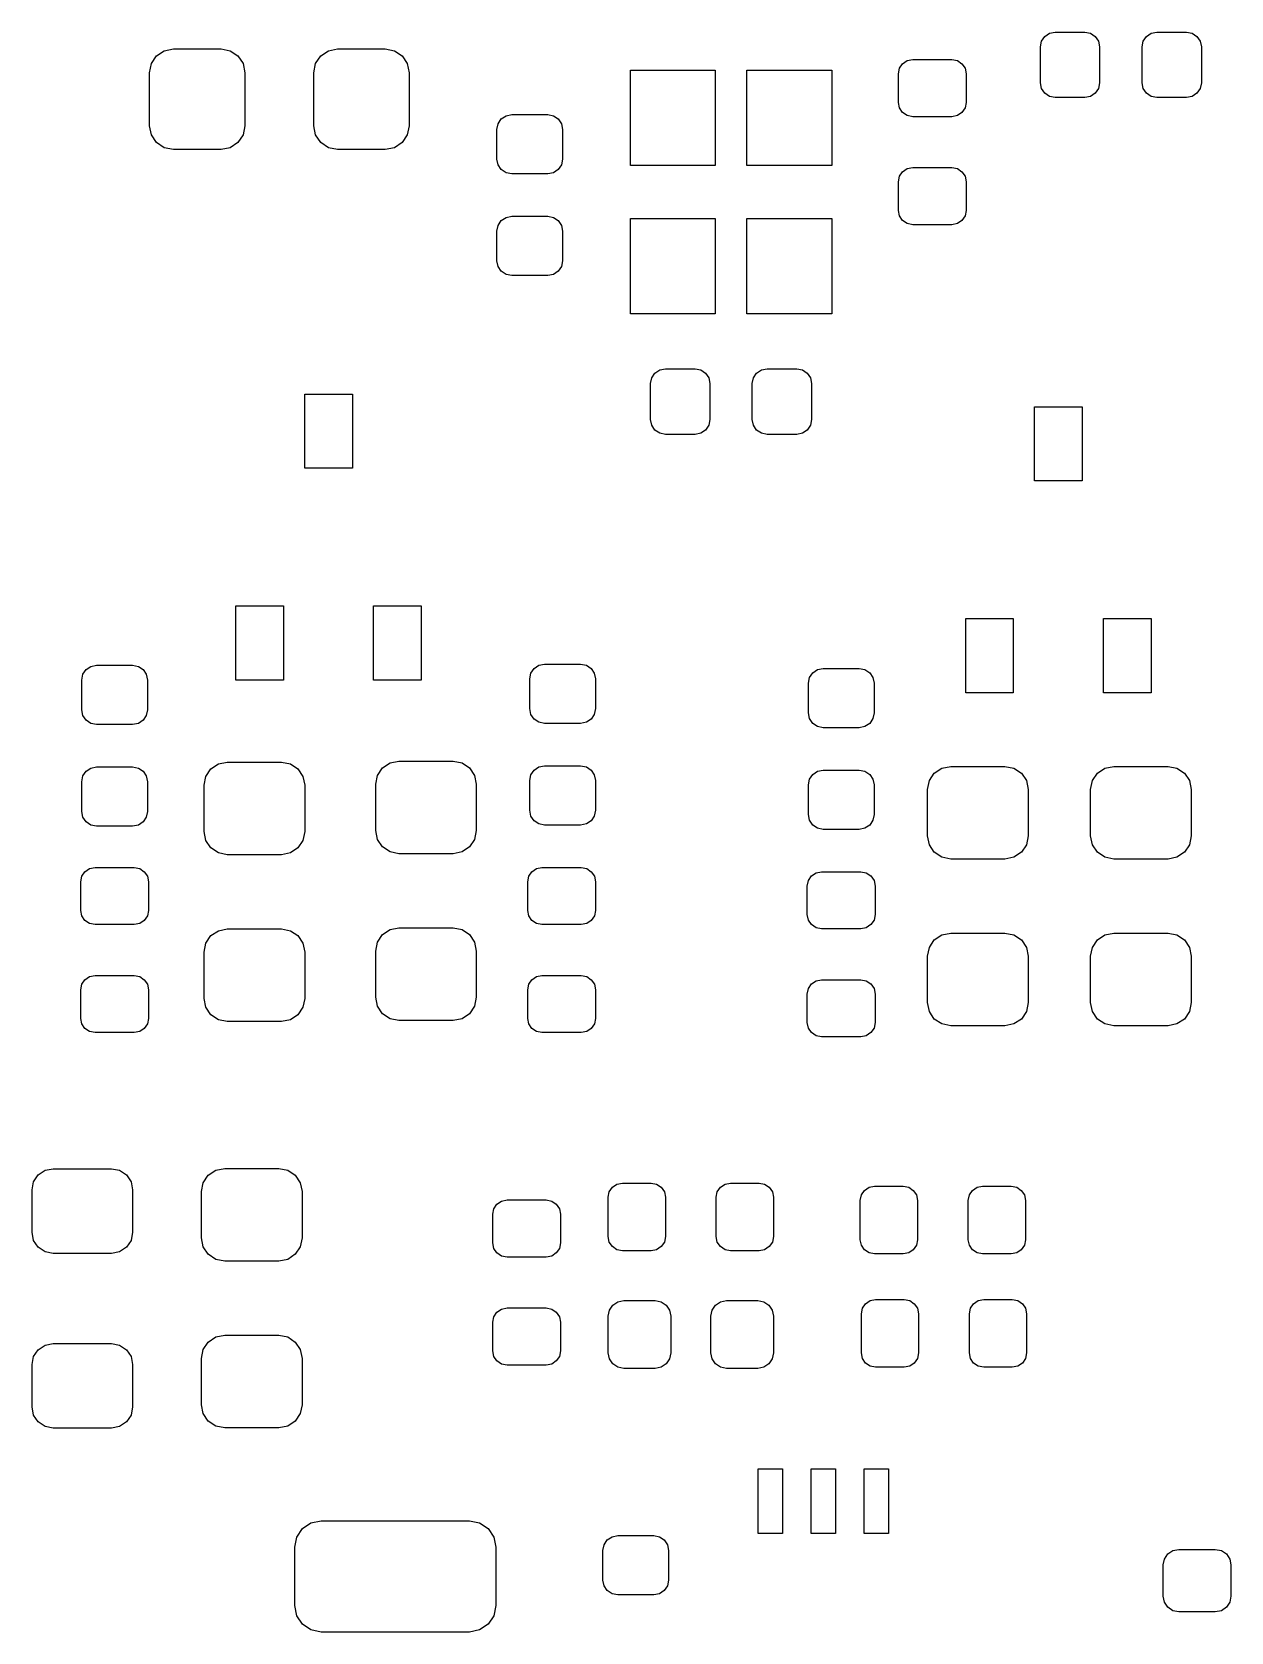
# Model space of a CAD drawing. Extents: x 107.2 to 183.3, y -143.6 to -86.3.
# Drawn here: x 123.65 to 134.97, y -115.65 to -100.54 of the extents above; entities that cross this region are included whole.
import ezdxf

# ---------------------------------------------------------------- set-up
doc = ezdxf.new("R2010")
doc.units = 0
doc.layers.add('BLACK', color=7, linetype='CONTINUOUS')

msp = doc.modelspace()

# ---------------------------------------------------------------- linework, layer by layer
at = {"layer": 'BLACK', "linetype": 'CONTINUOUS'}
for p, q in [((133.17, -100.68), (133.181, -100.626)), ((133.181, -100.626), (133.211, -100.581)), ((133.211, -100.581), (133.256, -100.551)), ((133.256, -100.551), (133.31, -100.54)), ((133.31, -100.54), (133.59, -100.54)), ((133.59, -100.54), (133.644, -100.551)), ((133.644, -100.551), (133.689, -100.581)), ((133.689, -100.581), (133.719, -100.626)), ((133.719, -100.626), (133.73, -100.68)), ((134.13, -100.68), (134.141, -100.626)), ((134.141, -100.626), (134.171, -100.581)), ((134.171, -100.581), (134.216, -100.551)), ((134.216, -100.551), (134.27, -100.54)), ((134.27, -100.54), (134.55, -100.54)), ((134.55, -100.54), (134.604, -100.551)), ((134.604, -100.551), (134.649, -100.581)), ((134.649, -100.581), (134.679, -100.626)), ((134.679, -100.626), (134.69, -100.68)), ((124.777, -100.839), (124.826, -100.766)), ((124.826, -100.766), (124.899, -100.717)), ((124.899, -100.717), (124.985, -100.7)), ((124.985, -100.7), (125.435, -100.7)), ((125.435, -100.7), (125.521, -100.717)), ((125.521, -100.717), (125.594, -100.766)), ((125.594, -100.766), (125.643, -100.839)), ((126.327, -100.839), (126.376, -100.766)), ((126.376, -100.766), (126.449, -100.717)), ((126.449, -100.717), (126.535, -100.7)), ((126.535, -100.7), (126.985, -100.7)), ((126.985, -100.7), (127.071, -100.717)), ((127.071, -100.717), (127.144, -100.766)), ((127.144, -100.766), (127.193, -100.839)), ((133.17, -101.02), (133.17, -100.68)), ((133.73, -100.68), (133.73, -101.02)), ((134.13, -101.02), (134.13, -100.68)), ((134.69, -100.68), (134.69, -101.02)), ((124.76, -100.925), (124.777, -100.839)), ((124.76, -101.425), (124.76, -100.925)), ((125.643, -100.839), (125.66, -100.925)), ((125.66, -100.925), (125.66, -101.425)), ((126.31, -100.925), (126.327, -100.839)), ((126.31, -101.425), (126.31, -100.925)), ((127.193, -100.839), (127.21, -100.925)), ((127.21, -100.925), (127.21, -101.425)), ((129.3, -101.8), (129.3, -100.9)), ((129.3, -100.9), (130.1, -100.9)), ((130.1, -100.9), (130.1, -101.8)), ((130.4, -101.8), (130.4, -100.9)), ((130.4, -100.9), (131.2, -100.9)), ((131.2, -100.9), (131.2, -101.8)), ((131.83, -100.935), (131.84, -100.883)), ((131.84, -100.883), (131.87, -100.84)), ((131.87, -100.84), (131.913, -100.81)), ((131.913, -100.81), (131.965, -100.8)), ((131.965, -100.8), (132.335, -100.8)), ((132.335, -100.8), (132.387, -100.81)), ((132.387, -100.81), (132.43, -100.84)), ((132.43, -100.84), (132.46, -100.883)), ((132.46, -100.883), (132.47, -100.935)), ((131.83, -101.205), (131.83, -100.935)), ((132.47, -100.935), (132.47, -101.205)), ((133.181, -101.074), (133.17, -101.02)), ((133.211, -101.119), (133.181, -101.074)), ((133.719, -101.074), (133.689, -101.119)), ((133.73, -101.02), (133.719, -101.074)), ((134.141, -101.074), (134.13, -101.02)), ((134.171, -101.119), (134.141, -101.074)), ((134.679, -101.074), (134.649, -101.119)), ((134.69, -101.02), (134.679, -101.074)), ((131.84, -101.257), (131.83, -101.205)), ((132.47, -101.205), (132.46, -101.257)), ((133.256, -101.149), (133.211, -101.119)), ((133.31, -101.16), (133.256, -101.149)), ((133.59, -101.16), (133.31, -101.16)), ((133.644, -101.149), (133.59, -101.16)), ((133.689, -101.119), (133.644, -101.149)), ((134.216, -101.149), (134.171, -101.119)), ((134.27, -101.16), (134.216, -101.149)), ((134.55, -101.16), (134.27, -101.16)), ((134.604, -101.149), (134.55, -101.16)), ((134.649, -101.119), (134.604, -101.149)), ((128.051, -101.406), (128.081, -101.361)), ((128.081, -101.361), (128.126, -101.331)), ((128.126, -101.331), (128.18, -101.32)), ((128.18, -101.32), (128.52, -101.32)), ((128.52, -101.32), (128.574, -101.331)), ((128.574, -101.331), (128.619, -101.361)), ((128.619, -101.361), (128.649, -101.406)), ((131.87, -101.3), (131.84, -101.257)), ((131.913, -101.33), (131.87, -101.3)), ((131.965, -101.34), (131.913, -101.33)), ((132.335, -101.34), (131.965, -101.34)), ((132.387, -101.33), (132.335, -101.34)), ((132.43, -101.3), (132.387, -101.33)), ((132.46, -101.257), (132.43, -101.3)), ((124.777, -101.511), (124.76, -101.425)), ((124.826, -101.584), (124.777, -101.511)), ((125.643, -101.511), (125.594, -101.584)), ((125.66, -101.425), (125.643, -101.511)), ((126.327, -101.511), (126.31, -101.425)), ((126.376, -101.584), (126.327, -101.511)), ((127.193, -101.511), (127.144, -101.584)), ((127.21, -101.425), (127.193, -101.511)), ((128.04, -101.46), (128.051, -101.406)), ((128.04, -101.74), (128.04, -101.46)), ((128.649, -101.406), (128.66, -101.46)), ((128.66, -101.46), (128.66, -101.74)), ((124.899, -101.633), (124.826, -101.584)), ((124.985, -101.65), (124.899, -101.633)), ((125.435, -101.65), (124.985, -101.65)), ((125.521, -101.633), (125.435, -101.65)), ((125.594, -101.584), (125.521, -101.633)), ((126.449, -101.633), (126.376, -101.584)), ((126.535, -101.65), (126.449, -101.633)), ((126.985, -101.65), (126.535, -101.65)), ((127.071, -101.633), (126.985, -101.65)), ((127.144, -101.584), (127.071, -101.633)), ((128.051, -101.794), (128.04, -101.74)), ((128.081, -101.839), (128.051, -101.794)), ((128.126, -101.869), (128.081, -101.839)), ((128.619, -101.839), (128.574, -101.869)), ((128.649, -101.794), (128.619, -101.839)), ((128.66, -101.74), (128.649, -101.794)), ((130.1, -101.8), (129.3, -101.8)), ((131.2, -101.8), (130.4, -101.8)), ((131.87, -101.86), (131.913, -101.83)), ((131.913, -101.83), (131.965, -101.82)), ((131.965, -101.82), (132.335, -101.82)), ((132.335, -101.82), (132.387, -101.83)), ((132.387, -101.83), (132.43, -101.86)), ((128.18, -101.88), (128.126, -101.869)), ((128.52, -101.88), (128.18, -101.88)), ((128.574, -101.869), (128.52, -101.88)), ((131.83, -101.955), (131.84, -101.903)), ((131.83, -102.225), (131.83, -101.955)), ((131.84, -101.903), (131.87, -101.86)), ((132.43, -101.86), (132.46, -101.903)), ((132.46, -101.903), (132.47, -101.955)), ((132.47, -101.955), (132.47, -102.225)), ((128.081, -102.321), (128.126, -102.291)), ((128.126, -102.291), (128.18, -102.28)), ((128.18, -102.28), (128.52, -102.28)), ((128.52, -102.28), (128.574, -102.291)), ((128.574, -102.291), (128.619, -102.321)), ((131.84, -102.277), (131.83, -102.225)), ((131.87, -102.32), (131.84, -102.277)), ((132.46, -102.277), (132.43, -102.32)), ((132.47, -102.225), (132.46, -102.277)), ((128.04, -102.42), (128.051, -102.366)), ((128.04, -102.7), (128.04, -102.42)), ((128.051, -102.366), (128.081, -102.321)), ((128.619, -102.321), (128.649, -102.366)), ((128.649, -102.366), (128.66, -102.42)), ((128.66, -102.42), (128.66, -102.7)), ((129.3, -103.2), (129.3, -102.3)), ((129.3, -102.3), (130.1, -102.3)), ((130.1, -102.3), (130.1, -103.2)), ((130.4, -103.2), (130.4, -102.3)), ((130.4, -102.3), (131.2, -102.3)), ((131.2, -102.3), (131.2, -103.2)), ((131.913, -102.35), (131.87, -102.32)), ((131.965, -102.36), (131.913, -102.35)), ((132.335, -102.36), (131.965, -102.36)), ((132.387, -102.35), (132.335, -102.36)), ((132.43, -102.32), (132.387, -102.35)), ((128.051, -102.754), (128.04, -102.7)), ((128.66, -102.7), (128.649, -102.754)), ((128.081, -102.799), (128.051, -102.754)), ((128.126, -102.829), (128.081, -102.799)), ((128.18, -102.84), (128.126, -102.829)), ((128.52, -102.84), (128.18, -102.84)), ((128.574, -102.829), (128.52, -102.84)), ((128.619, -102.799), (128.574, -102.829)), ((128.649, -102.754), (128.619, -102.799)), ((130.1, -103.2), (129.3, -103.2)), ((131.2, -103.2), (130.4, -103.2)), ((129.501, -103.806), (129.531, -103.761)), ((129.531, -103.761), (129.576, -103.731)), ((129.576, -103.731), (129.63, -103.72)), ((129.63, -103.72), (129.91, -103.72)), ((129.91, -103.72), (129.964, -103.731)), ((129.964, -103.731), (130.009, -103.761)), ((130.009, -103.761), (130.039, -103.806)), ((130.461, -103.806), (130.491, -103.761)), ((130.491, -103.761), (130.536, -103.731)), ((130.536, -103.731), (130.59, -103.72)), ((130.59, -103.72), (130.87, -103.72)), ((130.87, -103.72), (130.924, -103.731)), ((130.924, -103.731), (130.969, -103.761)), ((130.969, -103.761), (130.999, -103.806)), ((129.49, -103.86), (129.501, -103.806)), ((129.49, -104.2), (129.49, -103.86)), ((130.039, -103.806), (130.05, -103.86)), ((130.05, -103.86), (130.05, -104.2)), ((130.45, -103.86), (130.461, -103.806)), ((130.45, -104.2), (130.45, -103.86)), ((130.999, -103.806), (131.01, -103.86)), ((131.01, -103.86), (131.01, -104.2)), ((126.225, -104.66), (126.225, -103.96)), ((126.225, -103.96), (126.675, -103.96)), ((126.675, -103.96), (126.675, -104.66)), ((133.115, -104.78), (133.115, -104.08)), ((133.115, -104.08), (133.565, -104.08)), ((133.565, -104.08), (133.565, -104.78)), ((129.501, -104.254), (129.49, -104.2)), ((129.531, -104.299), (129.501, -104.254)), ((130.039, -104.254), (130.009, -104.299)), ((130.05, -104.2), (130.039, -104.254)), ((130.461, -104.254), (130.45, -104.2)), ((130.491, -104.299), (130.461, -104.254)), ((130.999, -104.254), (130.969, -104.299)), ((131.01, -104.2), (130.999, -104.254)), ((129.576, -104.329), (129.531, -104.299)), ((129.63, -104.34), (129.576, -104.329)), ((129.91, -104.34), (129.63, -104.34)), ((129.964, -104.329), (129.91, -104.34)), ((130.009, -104.299), (129.964, -104.329)), ((130.536, -104.329), (130.491, -104.299)), ((130.59, -104.34), (130.536, -104.329)), ((130.87, -104.34), (130.59, -104.34)), ((130.924, -104.329), (130.87, -104.34)), ((130.969, -104.299), (130.924, -104.329)), ((126.675, -104.66), (126.225, -104.66)), ((133.565, -104.78), (133.115, -104.78)), ((125.575, -106.66), (125.575, -105.96)), ((125.575, -105.96), (126.025, -105.96)), ((126.025, -105.96), (126.025, -106.66)), ((126.875, -106.66), (126.875, -105.96)), ((126.875, -105.96), (127.325, -105.96)), ((127.325, -105.96), (127.325, -106.66)), ((132.465, -106.78), (132.465, -106.08)), ((132.465, -106.08), (132.915, -106.08)), ((132.915, -106.08), (132.915, -106.78)), ((133.765, -106.78), (133.765, -106.08)), ((133.765, -106.08), (134.215, -106.08)), ((134.215, -106.08), (134.215, -106.78)), ((124.206, -106.531), (124.26, -106.52)), ((124.26, -106.52), (124.6, -106.52)), ((124.6, -106.52), (124.654, -106.531)), ((128.391, -106.551), (128.436, -106.521)), ((128.436, -106.521), (128.49, -106.51)), ((128.49, -106.51), (128.83, -106.51)), ((128.83, -106.51), (128.884, -106.521)), ((128.884, -106.521), (128.929, -106.551)), ((124.12, -106.66), (124.131, -106.606)), ((124.12, -106.94), (124.12, -106.66)), ((124.131, -106.606), (124.161, -106.561)), ((124.161, -106.561), (124.206, -106.531)), ((124.654, -106.531), (124.699, -106.561)), ((124.699, -106.561), (124.729, -106.606)), ((124.729, -106.606), (124.74, -106.66)), ((124.74, -106.66), (124.74, -106.94)), ((126.025, -106.66), (125.575, -106.66)), ((127.325, -106.66), (126.875, -106.66)), ((128.35, -106.65), (128.361, -106.596)), ((128.35, -106.93), (128.35, -106.65)), ((128.361, -106.596), (128.391, -106.551)), ((128.929, -106.551), (128.959, -106.596)), ((128.959, -106.596), (128.97, -106.65)), ((128.97, -106.65), (128.97, -106.93)), ((130.98, -106.69), (130.991, -106.636)), ((130.991, -106.636), (131.021, -106.591)), ((131.021, -106.591), (131.066, -106.561)), ((131.066, -106.561), (131.12, -106.55)), ((131.12, -106.55), (131.46, -106.55)), ((131.46, -106.55), (131.514, -106.561)), ((131.514, -106.561), (131.559, -106.591)), ((131.559, -106.591), (131.589, -106.636)), ((131.589, -106.636), (131.6, -106.69)), ((130.98, -106.97), (130.98, -106.69)), ((131.6, -106.69), (131.6, -106.97)), ((132.915, -106.78), (132.465, -106.78)), ((134.215, -106.78), (133.765, -106.78)), ((124.131, -106.994), (124.12, -106.94)), ((124.74, -106.94), (124.729, -106.994)), ((128.361, -106.984), (128.35, -106.93)), ((128.97, -106.93), (128.959, -106.984)), ((130.991, -107.024), (130.98, -106.97)), ((131.6, -106.97), (131.589, -107.024)), ((124.161, -107.039), (124.131, -106.994)), ((124.206, -107.069), (124.161, -107.039)), ((124.26, -107.08), (124.206, -107.069)), ((124.6, -107.08), (124.26, -107.08)), ((124.654, -107.069), (124.6, -107.08)), ((124.699, -107.039), (124.654, -107.069)), ((124.729, -106.994), (124.699, -107.039)), ((128.391, -107.029), (128.361, -106.984)), ((128.436, -107.059), (128.391, -107.029)), ((128.49, -107.07), (128.436, -107.059)), ((128.83, -107.07), (128.49, -107.07)), ((128.884, -107.059), (128.83, -107.07)), ((128.929, -107.029), (128.884, -107.059)), ((128.959, -106.984), (128.929, -107.029)), ((131.021, -107.069), (130.991, -107.024)), ((131.066, -107.099), (131.021, -107.069)), ((131.12, -107.11), (131.066, -107.099)), ((131.46, -107.11), (131.12, -107.11)), ((131.514, -107.099), (131.46, -107.11)), ((131.559, -107.069), (131.514, -107.099)), ((131.589, -107.024), (131.559, -107.069)), ((127.03, -107.442), (127.114, -107.425)), ((127.114, -107.425), (127.626, -107.425)), ((127.626, -107.425), (127.71, -107.442)), ((124.12, -107.62), (124.131, -107.566)), ((124.131, -107.566), (124.161, -107.521)), ((124.161, -107.521), (124.206, -107.491)), ((124.206, -107.491), (124.26, -107.48)), ((124.26, -107.48), (124.6, -107.48)), ((124.6, -107.48), (124.654, -107.491)), ((124.654, -107.491), (124.699, -107.521)), ((124.699, -107.521), (124.729, -107.566)), ((124.729, -107.566), (124.74, -107.62)), ((125.275, -107.654), (125.292, -107.57)), ((125.292, -107.57), (125.339, -107.499)), ((125.339, -107.499), (125.41, -107.452)), ((125.41, -107.452), (125.494, -107.435)), ((125.494, -107.435), (126.006, -107.435)), ((126.006, -107.435), (126.09, -107.452)), ((126.09, -107.452), (126.161, -107.499)), ((126.161, -107.499), (126.208, -107.57)), ((126.208, -107.57), (126.225, -107.654)), ((126.895, -107.644), (126.912, -107.56)), ((126.912, -107.56), (126.959, -107.489)), ((126.959, -107.489), (127.03, -107.442)), ((127.71, -107.442), (127.781, -107.489)), ((127.781, -107.489), (127.828, -107.56)), ((127.828, -107.56), (127.845, -107.644)), ((128.35, -107.61), (128.361, -107.556)), ((128.361, -107.556), (128.391, -107.511)), ((128.391, -107.511), (128.436, -107.481)), ((128.436, -107.481), (128.49, -107.47)), ((128.49, -107.47), (128.83, -107.47)), ((128.83, -107.47), (128.884, -107.481)), ((128.884, -107.481), (128.929, -107.511)), ((128.929, -107.511), (128.959, -107.556)), ((128.959, -107.556), (128.97, -107.61)), ((130.991, -107.596), (131.021, -107.551)), ((131.021, -107.551), (131.066, -107.521)), ((131.066, -107.521), (131.12, -107.51)), ((131.12, -107.51), (131.46, -107.51)), ((131.46, -107.51), (131.514, -107.521)), ((131.514, -107.521), (131.559, -107.551)), ((131.559, -107.551), (131.589, -107.596)), ((132.122, -107.61), (132.169, -107.539)), ((132.169, -107.539), (132.24, -107.492)), ((132.24, -107.492), (132.324, -107.475)), ((132.324, -107.475), (132.836, -107.475)), ((132.836, -107.475), (132.92, -107.492)), ((132.92, -107.492), (132.991, -107.539)), ((132.991, -107.539), (133.038, -107.61)), ((133.662, -107.61), (133.709, -107.539)), ((133.709, -107.539), (133.78, -107.492)), ((133.78, -107.492), (133.864, -107.475)), ((133.864, -107.475), (134.376, -107.475)), ((134.376, -107.475), (134.46, -107.492)), ((134.46, -107.492), (134.531, -107.539)), ((134.531, -107.539), (134.578, -107.61)), ((124.12, -107.9), (124.12, -107.62)), ((124.74, -107.62), (124.74, -107.9)), ((125.275, -108.091), (125.275, -107.654)), ((126.225, -107.654), (126.225, -108.091)), ((126.895, -108.081), (126.895, -107.644)), ((127.845, -107.644), (127.845, -108.081)), ((128.35, -107.89), (128.35, -107.61)), ((128.97, -107.61), (128.97, -107.89)), ((130.98, -107.65), (130.991, -107.596)), ((130.98, -107.93), (130.98, -107.65)), ((131.589, -107.596), (131.6, -107.65)), ((131.6, -107.65), (131.6, -107.93)), ((132.105, -107.694), (132.122, -107.61)), ((132.105, -108.131), (132.105, -107.694)), ((133.038, -107.61), (133.055, -107.694)), ((133.055, -107.694), (133.055, -108.131)), ((133.645, -107.694), (133.662, -107.61)), ((133.645, -108.131), (133.645, -107.694)), ((134.578, -107.61), (134.595, -107.694)), ((134.595, -107.694), (134.595, -108.131)), ((124.131, -107.954), (124.12, -107.9)), ((124.161, -107.999), (124.131, -107.954)), ((124.206, -108.029), (124.161, -107.999)), ((124.26, -108.04), (124.206, -108.029)), ((124.654, -108.029), (124.6, -108.04)), ((124.699, -107.999), (124.654, -108.029)), ((124.729, -107.954), (124.699, -107.999)), ((124.74, -107.9), (124.729, -107.954)), ((128.361, -107.944), (128.35, -107.89)), ((128.391, -107.989), (128.361, -107.944)), ((128.436, -108.019), (128.391, -107.989)), ((128.49, -108.03), (128.436, -108.019)), ((128.83, -108.03), (128.49, -108.03)), ((128.884, -108.019), (128.83, -108.03)), ((128.929, -107.989), (128.884, -108.019)), ((128.959, -107.944), (128.929, -107.989)), ((128.97, -107.89), (128.959, -107.944)), ((130.991, -107.984), (130.98, -107.93)), ((131.021, -108.029), (130.991, -107.984)), ((131.066, -108.059), (131.021, -108.029)), ((131.559, -108.029), (131.514, -108.059)), ((131.589, -107.984), (131.559, -108.029)), ((131.6, -107.93), (131.589, -107.984)), ((124.6, -108.04), (124.26, -108.04)), ((125.292, -108.175), (125.275, -108.091)), ((125.339, -108.246), (125.292, -108.175)), ((126.208, -108.175), (126.161, -108.246)), ((126.225, -108.091), (126.208, -108.175)), ((126.912, -108.165), (126.895, -108.081)), ((126.959, -108.236), (126.912, -108.165)), ((127.828, -108.165), (127.781, -108.236)), ((127.845, -108.081), (127.828, -108.165)), ((131.12, -108.07), (131.066, -108.059)), ((131.46, -108.07), (131.12, -108.07)), ((131.514, -108.059), (131.46, -108.07)), ((132.122, -108.215), (132.105, -108.131)), ((133.055, -108.131), (133.038, -108.215)), ((133.662, -108.215), (133.645, -108.131)), ((134.595, -108.131), (134.578, -108.215)), ((125.41, -108.293), (125.339, -108.246)), ((125.494, -108.31), (125.41, -108.293)), ((126.006, -108.31), (125.494, -108.31)), ((126.09, -108.293), (126.006, -108.31)), ((126.161, -108.246), (126.09, -108.293)), ((127.03, -108.283), (126.959, -108.236)), ((127.114, -108.3), (127.03, -108.283)), ((127.626, -108.3), (127.114, -108.3)), ((127.71, -108.283), (127.626, -108.3)), ((127.781, -108.236), (127.71, -108.283)), ((132.169, -108.286), (132.122, -108.215)), ((132.24, -108.333), (132.169, -108.286)), ((132.324, -108.35), (132.24, -108.333)), ((132.92, -108.333), (132.836, -108.35)), ((132.991, -108.286), (132.92, -108.333)), ((133.038, -108.215), (132.991, -108.286)), ((133.709, -108.286), (133.662, -108.215)), ((133.78, -108.333), (133.709, -108.286)), ((133.864, -108.35), (133.78, -108.333)), ((134.46, -108.333), (134.376, -108.35)), ((134.531, -108.286), (134.46, -108.333)), ((134.578, -108.215), (134.531, -108.286)), ((124.12, -108.513), (124.15, -108.47)), ((124.15, -108.47), (124.193, -108.44)), ((124.193, -108.44), (124.245, -108.43)), ((124.245, -108.43), (124.615, -108.43)), ((124.615, -108.43), (124.667, -108.44)), ((124.667, -108.44), (124.71, -108.47)), ((124.71, -108.47), (124.74, -108.513)), ((128.34, -108.513), (128.37, -108.47)), ((128.37, -108.47), (128.413, -108.44)), ((128.413, -108.44), (128.465, -108.43)), ((128.465, -108.43), (128.835, -108.43)), ((128.835, -108.43), (128.887, -108.44)), ((128.887, -108.44), (128.93, -108.47)), ((128.93, -108.47), (128.96, -108.513)), ((131.01, -108.51), (131.053, -108.48)), ((131.053, -108.48), (131.105, -108.47)), ((131.105, -108.47), (131.475, -108.47)), ((131.475, -108.47), (131.527, -108.48)), ((131.527, -108.48), (131.57, -108.51)), ((132.836, -108.35), (132.324, -108.35)), ((134.376, -108.35), (133.864, -108.35)), ((124.11, -108.565), (124.12, -108.513)), ((124.11, -108.835), (124.11, -108.565)), ((124.74, -108.513), (124.75, -108.565)), ((124.75, -108.565), (124.75, -108.835)), ((128.33, -108.565), (128.34, -108.513)), ((128.33, -108.835), (128.33, -108.565)), ((128.96, -108.513), (128.97, -108.565)), ((128.97, -108.565), (128.97, -108.835)), ((130.97, -108.605), (130.98, -108.553)), ((130.97, -108.875), (130.97, -108.605)), ((130.98, -108.553), (131.01, -108.51)), ((131.57, -108.51), (131.6, -108.553)), ((131.6, -108.553), (131.61, -108.605)), ((131.61, -108.605), (131.61, -108.875)), ((124.12, -108.887), (124.11, -108.835)), ((124.15, -108.93), (124.12, -108.887)), ((124.193, -108.96), (124.15, -108.93)), ((124.71, -108.93), (124.667, -108.96)), ((124.74, -108.887), (124.71, -108.93)), ((124.75, -108.835), (124.74, -108.887)), ((128.34, -108.887), (128.33, -108.835)), ((128.37, -108.93), (128.34, -108.887)), ((128.413, -108.96), (128.37, -108.93)), ((128.93, -108.93), (128.887, -108.96)), ((128.96, -108.887), (128.93, -108.93)), ((128.97, -108.835), (128.96, -108.887)), ((130.98, -108.927), (130.97, -108.875)), ((131.01, -108.97), (130.98, -108.927)), ((131.6, -108.927), (131.57, -108.97)), ((131.61, -108.875), (131.6, -108.927)), ((124.245, -108.97), (124.193, -108.96)), ((124.615, -108.97), (124.245, -108.97)), ((124.667, -108.96), (124.615, -108.97)), ((125.292, -109.145), (125.339, -109.074)), ((125.339, -109.074), (125.41, -109.027)), ((125.41, -109.027), (125.494, -109.01)), ((125.494, -109.01), (126.006, -109.01)), ((126.006, -109.01), (126.09, -109.027)), ((126.09, -109.027), (126.161, -109.074)), ((126.161, -109.074), (126.208, -109.145)), ((126.912, -109.135), (126.959, -109.064)), ((126.959, -109.064), (127.03, -109.017)), ((127.03, -109.017), (127.114, -109)), ((127.114, -109), (127.626, -109)), ((127.626, -109), (127.71, -109.017)), ((127.71, -109.017), (127.781, -109.064)), ((127.781, -109.064), (127.828, -109.135)), ((128.465, -108.97), (128.413, -108.96)), ((128.835, -108.97), (128.465, -108.97)), ((128.887, -108.96), (128.835, -108.97)), ((131.053, -109), (131.01, -108.97)), ((131.105, -109.01), (131.053, -109)), ((131.475, -109.01), (131.105, -109.01)), ((131.527, -109), (131.475, -109.01)), ((131.57, -108.97), (131.527, -109)), ((132.169, -109.114), (132.24, -109.067)), ((132.24, -109.067), (132.324, -109.05)), ((132.324, -109.05), (132.836, -109.05)), ((132.836, -109.05), (132.92, -109.067)), ((132.92, -109.067), (132.991, -109.114)), ((133.709, -109.114), (133.78, -109.067)), ((133.78, -109.067), (133.864, -109.05)), ((133.864, -109.05), (134.376, -109.05)), ((134.376, -109.05), (134.46, -109.067)), ((134.46, -109.067), (134.531, -109.114)), ((125.275, -109.229), (125.292, -109.145)), ((125.275, -109.666), (125.275, -109.229)), ((126.208, -109.145), (126.225, -109.229)), ((126.225, -109.229), (126.225, -109.666)), ((126.895, -109.219), (126.912, -109.135)), ((126.895, -109.656), (126.895, -109.219)), ((127.828, -109.135), (127.845, -109.219)), ((127.845, -109.219), (127.845, -109.656)), ((132.105, -109.269), (132.122, -109.185)), ((132.122, -109.185), (132.169, -109.114)), ((132.991, -109.114), (133.038, -109.185)), ((133.038, -109.185), (133.055, -109.269)), ((133.645, -109.269), (133.662, -109.185)), ((133.662, -109.185), (133.709, -109.114)), ((134.531, -109.114), (134.578, -109.185)), ((134.578, -109.185), (134.595, -109.269)), ((132.105, -109.706), (132.105, -109.269)), ((133.055, -109.269), (133.055, -109.706)), ((133.645, -109.706), (133.645, -109.269)), ((134.595, -109.269), (134.595, -109.706)), ((124.11, -109.585), (124.12, -109.533)), ((124.12, -109.533), (124.15, -109.49)), ((124.15, -109.49), (124.193, -109.46)), ((124.193, -109.46), (124.245, -109.45)), ((124.245, -109.45), (124.615, -109.45)), ((124.615, -109.45), (124.667, -109.46)), ((124.667, -109.46), (124.71, -109.49)), ((124.71, -109.49), (124.74, -109.533)), ((124.74, -109.533), (124.75, -109.585)), ((128.33, -109.585), (128.34, -109.533)), ((128.34, -109.533), (128.37, -109.49)), ((128.37, -109.49), (128.413, -109.46)), ((128.413, -109.46), (128.465, -109.45)), ((128.465, -109.45), (128.835, -109.45)), ((128.835, -109.45), (128.887, -109.46)), ((128.887, -109.46), (128.93, -109.49)), ((128.93, -109.49), (128.96, -109.533)), ((128.96, -109.533), (128.97, -109.585)), ((130.98, -109.573), (131.01, -109.53)), ((131.01, -109.53), (131.053, -109.5)), ((131.053, -109.5), (131.105, -109.49)), ((131.105, -109.49), (131.475, -109.49)), ((131.475, -109.49), (131.527, -109.5)), ((131.527, -109.5), (131.57, -109.53)), ((131.57, -109.53), (131.6, -109.573)), ((124.11, -109.855), (124.11, -109.585)), ((124.75, -109.585), (124.75, -109.855)), ((125.292, -109.75), (125.275, -109.666)), ((126.225, -109.666), (126.208, -109.75)), ((126.912, -109.74), (126.895, -109.656)), ((127.845, -109.656), (127.828, -109.74)), ((128.33, -109.855), (128.33, -109.585)), ((128.97, -109.585), (128.97, -109.855)), ((130.97, -109.625), (130.98, -109.573)), ((130.97, -109.895), (130.97, -109.625)), ((131.6, -109.573), (131.61, -109.625)), ((131.61, -109.625), (131.61, -109.895)), ((125.339, -109.821), (125.292, -109.75)), ((125.41, -109.868), (125.339, -109.821)), ((126.161, -109.821), (126.09, -109.868)), ((126.208, -109.75), (126.161, -109.821)), ((126.959, -109.811), (126.912, -109.74)), ((127.03, -109.858), (126.959, -109.811)), ((127.781, -109.811), (127.71, -109.858)), ((127.828, -109.74), (127.781, -109.811)), ((132.122, -109.79), (132.105, -109.706)), ((132.169, -109.861), (132.122, -109.79)), ((133.038, -109.79), (132.991, -109.861)), ((133.055, -109.706), (133.038, -109.79)), ((133.662, -109.79), (133.645, -109.706)), ((133.709, -109.861), (133.662, -109.79)), ((134.578, -109.79), (134.531, -109.861)), ((134.595, -109.706), (134.578, -109.79)), ((124.12, -109.907), (124.11, -109.855)), ((124.15, -109.95), (124.12, -109.907)), ((124.193, -109.98), (124.15, -109.95)), ((124.245, -109.99), (124.193, -109.98)), ((124.615, -109.99), (124.245, -109.99)), ((124.667, -109.98), (124.615, -109.99)), ((124.71, -109.95), (124.667, -109.98)), ((124.74, -109.907), (124.71, -109.95)), ((124.75, -109.855), (124.74, -109.907)), ((125.494, -109.885), (125.41, -109.868)), ((126.006, -109.885), (125.494, -109.885)), ((126.09, -109.868), (126.006, -109.885)), ((127.114, -109.875), (127.03, -109.858)), ((127.626, -109.875), (127.114, -109.875)), ((127.71, -109.858), (127.626, -109.875)), ((128.34, -109.907), (128.33, -109.855)), ((128.37, -109.95), (128.34, -109.907)), ((128.413, -109.98), (128.37, -109.95)), ((128.465, -109.99), (128.413, -109.98)), ((128.835, -109.99), (128.465, -109.99)), ((128.887, -109.98), (128.835, -109.99)), ((128.93, -109.95), (128.887, -109.98)), ((128.96, -109.907), (128.93, -109.95)), ((128.97, -109.855), (128.96, -109.907)), ((130.98, -109.947), (130.97, -109.895)), ((131.01, -109.99), (130.98, -109.947)), ((131.053, -110.02), (131.01, -109.99)), ((131.57, -109.99), (131.527, -110.02)), ((131.6, -109.947), (131.57, -109.99)), ((131.61, -109.895), (131.6, -109.947)), ((132.24, -109.908), (132.169, -109.861)), ((132.324, -109.925), (132.24, -109.908)), ((132.836, -109.925), (132.324, -109.925)), ((132.92, -109.908), (132.836, -109.925)), ((132.991, -109.861), (132.92, -109.908)), ((133.78, -109.908), (133.709, -109.861)), ((133.864, -109.925), (133.78, -109.908)), ((134.376, -109.925), (133.864, -109.925)), ((134.46, -109.908), (134.376, -109.925)), ((134.531, -109.861), (134.46, -109.908)), ((131.105, -110.03), (131.053, -110.02)), ((131.475, -110.03), (131.105, -110.03)), ((131.527, -110.02), (131.475, -110.03)), ((123.665, -111.398), (123.709, -111.334)), ((123.709, -111.334), (123.773, -111.29)), ((123.773, -111.29), (123.85, -111.275)), ((123.85, -111.275), (124.4, -111.275)), ((124.4, -111.275), (124.477, -111.29)), ((124.477, -111.29), (124.541, -111.334)), ((124.541, -111.334), (124.585, -111.398)), ((125.267, -111.408), (125.314, -111.337)), ((125.314, -111.337), (125.385, -111.289)), ((125.385, -111.289), (125.469, -111.272)), ((125.469, -111.272), (125.981, -111.272)), ((125.981, -111.272), (126.065, -111.289)), ((126.065, -111.289), (126.136, -111.337)), ((126.136, -111.337), (126.183, -111.408)), ((123.65, -111.475), (123.665, -111.398)), ((123.65, -111.875), (123.65, -111.475)), ((124.585, -111.398), (124.6, -111.475)), ((124.6, -111.475), (124.6, -111.875)), ((125.25, -111.491), (125.267, -111.408)), ((125.25, -111.929), (125.25, -111.491)), ((126.183, -111.408), (126.2, -111.491)), ((126.2, -111.491), (126.2, -111.929)), ((129.09, -111.545), (129.1, -111.493)), ((129.1, -111.493), (129.13, -111.45)), ((129.13, -111.45), (129.173, -111.42)), ((129.173, -111.42), (129.225, -111.41)), ((129.225, -111.41), (129.495, -111.41)), ((129.495, -111.41), (129.547, -111.42)), ((129.547, -111.42), (129.59, -111.45)), ((129.59, -111.45), (129.62, -111.493)), ((129.62, -111.493), (129.63, -111.545)), ((130.11, -111.545), (130.12, -111.493)), ((130.12, -111.493), (130.15, -111.45)), ((130.15, -111.45), (130.193, -111.42)), ((130.193, -111.42), (130.245, -111.41)), ((130.245, -111.41), (130.515, -111.41)), ((130.515, -111.41), (130.567, -111.42)), ((130.567, -111.42), (130.61, -111.45)), ((130.61, -111.45), (130.64, -111.493)), ((130.64, -111.493), (130.65, -111.545)), ((131.48, -111.523), (131.51, -111.48)), ((131.51, -111.48), (131.553, -111.45)), ((131.553, -111.45), (131.605, -111.44)), ((131.605, -111.44), (131.875, -111.44)), ((131.875, -111.44), (131.927, -111.45)), ((131.927, -111.45), (131.97, -111.48)), ((131.97, -111.48), (132, -111.523)), ((132.5, -111.523), (132.53, -111.48)), ((132.53, -111.48), (132.573, -111.45)), ((132.573, -111.45), (132.625, -111.44)), ((132.625, -111.44), (132.895, -111.44)), ((132.895, -111.44), (132.947, -111.45)), ((132.947, -111.45), (132.99, -111.48)), ((132.99, -111.48), (133.02, -111.523)), ((128, -111.705), (128.01, -111.653)), ((128.01, -111.653), (128.04, -111.61)), ((128.04, -111.61), (128.083, -111.58)), ((128.083, -111.58), (128.135, -111.57)), ((128.135, -111.57), (128.505, -111.57)), ((128.505, -111.57), (128.557, -111.58)), ((128.557, -111.58), (128.6, -111.61)), ((128.6, -111.61), (128.63, -111.653)), ((128.63, -111.653), (128.64, -111.705)), ((129.09, -111.915), (129.09, -111.545)), ((129.63, -111.545), (129.63, -111.915)), ((130.11, -111.915), (130.11, -111.545)), ((130.65, -111.545), (130.65, -111.915)), ((131.47, -111.575), (131.48, -111.523)), ((131.47, -111.945), (131.47, -111.575)), ((132, -111.523), (132.01, -111.575)), ((132.01, -111.575), (132.01, -111.945)), ((132.49, -111.575), (132.5, -111.523)), ((132.49, -111.945), (132.49, -111.575)), ((133.02, -111.523), (133.03, -111.575)), ((133.03, -111.575), (133.03, -111.945)), ((128, -111.975), (128, -111.705)), ((128.64, -111.705), (128.64, -111.975)), ((123.665, -111.952), (123.65, -111.875)), ((123.709, -112.016), (123.665, -111.952)), ((124.585, -111.952), (124.541, -112.016)), ((124.6, -111.875), (124.585, -111.952)), ((125.267, -112.012), (125.25, -111.929)), ((126.2, -111.929), (126.183, -112.012)), ((129.1, -111.967), (129.09, -111.915)), ((129.63, -111.915), (129.62, -111.967)), ((130.12, -111.967), (130.11, -111.915)), ((130.65, -111.915), (130.64, -111.967)), ((131.48, -111.997), (131.47, -111.945)), ((132.01, -111.945), (132, -111.997)), ((132.5, -111.997), (132.49, -111.945)), ((133.03, -111.945), (133.02, -111.997)), ((123.773, -112.06), (123.709, -112.016)), ((123.85, -112.075), (123.773, -112.06)), ((124.4, -112.075), (123.85, -112.075)), ((124.477, -112.06), (124.4, -112.075)), ((124.541, -112.016), (124.477, -112.06)), ((125.314, -112.083), (125.267, -112.012)), ((125.385, -112.131), (125.314, -112.083)), ((126.136, -112.083), (126.065, -112.131)), ((126.183, -112.012), (126.136, -112.083)), ((128.01, -112.027), (128, -111.975)), ((128.04, -112.07), (128.01, -112.027)), ((128.083, -112.1), (128.04, -112.07)), ((128.135, -112.11), (128.083, -112.1)), ((128.505, -112.11), (128.135, -112.11)), ((128.557, -112.1), (128.505, -112.11)), ((128.6, -112.07), (128.557, -112.1)), ((128.63, -112.027), (128.6, -112.07)), ((128.64, -111.975), (128.63, -112.027)), ((129.13, -112.01), (129.1, -111.967)), ((129.173, -112.04), (129.13, -112.01)), ((129.225, -112.05), (129.173, -112.04)), ((129.495, -112.05), (129.225, -112.05)), ((129.547, -112.04), (129.495, -112.05)), ((129.59, -112.01), (129.547, -112.04)), ((129.62, -111.967), (129.59, -112.01)), ((130.15, -112.01), (130.12, -111.967)), ((130.193, -112.04), (130.15, -112.01)), ((130.245, -112.05), (130.193, -112.04)), ((130.515, -112.05), (130.245, -112.05)), ((130.567, -112.04), (130.515, -112.05)), ((130.61, -112.01), (130.567, -112.04)), ((130.64, -111.967), (130.61, -112.01)), ((131.51, -112.04), (131.48, -111.997)), ((131.553, -112.07), (131.51, -112.04)), ((131.605, -112.08), (131.553, -112.07)), ((131.875, -112.08), (131.605, -112.08)), ((131.927, -112.07), (131.875, -112.08)), ((131.97, -112.04), (131.927, -112.07)), ((132, -111.997), (131.97, -112.04)), ((132.53, -112.04), (132.5, -111.997)), ((132.573, -112.07), (132.53, -112.04)), ((132.625, -112.08), (132.573, -112.07)), ((132.895, -112.08), (132.625, -112.08)), ((132.947, -112.07), (132.895, -112.08)), ((132.99, -112.04), (132.947, -112.07)), ((133.02, -111.997), (132.99, -112.04)), ((125.469, -112.147), (125.385, -112.131)), ((125.981, -112.147), (125.469, -112.147)), ((126.065, -112.131), (125.981, -112.147)), ((129.101, -112.611), (129.133, -112.564)), ((129.133, -112.564), (129.181, -112.532)), ((129.181, -112.532), (129.238, -112.52)), ((129.238, -112.52), (129.533, -112.52)), ((129.533, -112.52), (129.589, -112.532)), ((129.589, -112.532), (129.637, -112.564)), ((129.637, -112.564), (129.669, -112.611)), ((130.071, -112.611), (130.103, -112.564)), ((130.103, -112.564), (130.151, -112.532)), ((130.151, -112.532), (130.208, -112.52)), ((130.208, -112.52), (130.503, -112.52)), ((130.503, -112.52), (130.559, -112.532)), ((130.559, -112.532), (130.607, -112.564)), ((130.607, -112.564), (130.639, -112.611)), ((131.49, -112.593), (131.52, -112.55)), ((131.52, -112.55), (131.563, -112.52)), ((131.563, -112.52), (131.615, -112.51)), ((131.615, -112.51), (131.885, -112.51)), ((131.885, -112.51), (131.937, -112.52)), ((131.937, -112.52), (131.98, -112.55)), ((131.98, -112.55), (132.01, -112.593)), ((132.51, -112.593), (132.54, -112.55)), ((132.54, -112.55), (132.583, -112.52)), ((132.583, -112.52), (132.635, -112.51)), ((132.635, -112.51), (132.905, -112.51)), ((132.905, -112.51), (132.957, -112.52)), ((132.957, -112.52), (133, -112.55)), ((133, -112.55), (133.03, -112.593)), ((128, -112.725), (128.01, -112.673)), ((128.01, -112.673), (128.04, -112.63)), ((128.04, -112.63), (128.083, -112.6)), ((128.083, -112.6), (128.135, -112.59)), ((128.135, -112.59), (128.505, -112.59)), ((128.505, -112.59), (128.557, -112.6)), ((128.557, -112.6), (128.6, -112.63)), ((128.6, -112.63), (128.63, -112.673)), ((128.63, -112.673), (128.64, -112.725)), ((129.09, -112.668), (129.101, -112.611)), ((129.09, -113.013), (129.09, -112.668)), ((129.669, -112.611), (129.68, -112.668)), ((129.68, -112.668), (129.68, -113.013)), ((130.06, -112.668), (130.071, -112.611)), ((130.06, -113.013), (130.06, -112.668)), ((130.639, -112.611), (130.65, -112.668)), ((130.65, -112.668), (130.65, -113.013)), ((131.48, -112.645), (131.49, -112.593)), ((131.48, -113.015), (131.48, -112.645)), ((132.01, -112.593), (132.02, -112.645)), ((132.02, -112.645), (132.02, -113.015)), ((132.5, -112.645), (132.51, -112.593)), ((132.5, -113.015), (132.5, -112.645)), ((133.03, -112.593), (133.04, -112.645)), ((133.04, -112.645), (133.04, -113.015)), ((125.314, -112.912), (125.385, -112.864)), ((125.385, -112.864), (125.469, -112.847)), ((125.469, -112.847), (125.981, -112.847)), ((125.981, -112.847), (126.065, -112.864)), ((126.065, -112.864), (126.136, -112.912)), ((128, -112.995), (128, -112.725)), ((128.64, -112.725), (128.64, -112.995)), ((123.665, -113.048), (123.709, -112.984)), ((123.709, -112.984), (123.773, -112.94)), ((123.773, -112.94), (123.85, -112.925)), ((123.85, -112.925), (124.4, -112.925)), ((124.4, -112.925), (124.477, -112.94)), ((124.477, -112.94), (124.541, -112.984)), ((124.541, -112.984), (124.585, -113.048)), ((125.25, -113.066), (125.267, -112.983)), ((125.267, -112.983), (125.314, -112.912)), ((126.136, -112.912), (126.183, -112.983)), ((126.183, -112.983), (126.2, -113.066)), ((128.01, -113.047), (128, -112.995)), ((128.64, -112.995), (128.63, -113.047)), ((129.101, -113.069), (129.09, -113.013)), ((129.68, -113.013), (129.669, -113.069)), ((130.071, -113.069), (130.06, -113.013)), ((130.65, -113.013), (130.639, -113.069)), ((131.49, -113.067), (131.48, -113.015)), ((132.02, -113.015), (132.01, -113.067)), ((132.51, -113.067), (132.5, -113.015)), ((133.04, -113.015), (133.03, -113.067)), ((123.65, -113.125), (123.665, -113.048)), ((123.65, -113.525), (123.65, -113.125)), ((124.585, -113.048), (124.6, -113.125)), ((124.6, -113.125), (124.6, -113.525)), ((125.25, -113.504), (125.25, -113.066)), ((126.2, -113.066), (126.2, -113.504)), ((128.04, -113.09), (128.01, -113.047)), ((128.083, -113.12), (128.04, -113.09)), ((128.135, -113.13), (128.083, -113.12)), ((128.505, -113.13), (128.135, -113.13)), ((128.557, -113.12), (128.505, -113.13)), ((128.6, -113.09), (128.557, -113.12)), ((128.63, -113.047), (128.6, -113.09)), ((129.133, -113.117), (129.101, -113.069)), ((129.181, -113.149), (129.133, -113.117)), ((129.238, -113.16), (129.181, -113.149)), ((129.533, -113.16), (129.238, -113.16)), ((129.589, -113.149), (129.533, -113.16)), ((129.637, -113.117), (129.589, -113.149)), ((129.669, -113.069), (129.637, -113.117)), ((130.103, -113.117), (130.071, -113.069)), ((130.151, -113.149), (130.103, -113.117)), ((130.208, -113.16), (130.151, -113.149)), ((130.503, -113.16), (130.208, -113.16)), ((130.559, -113.149), (130.503, -113.16)), ((130.607, -113.117), (130.559, -113.149)), ((130.639, -113.069), (130.607, -113.117)), ((131.52, -113.11), (131.49, -113.067)), ((131.563, -113.14), (131.52, -113.11)), ((131.615, -113.15), (131.563, -113.14)), ((131.885, -113.15), (131.615, -113.15)), ((131.937, -113.14), (131.885, -113.15)), ((131.98, -113.11), (131.937, -113.14)), ((132.01, -113.067), (131.98, -113.11)), ((132.54, -113.11), (132.51, -113.067)), ((132.583, -113.14), (132.54, -113.11)), ((132.635, -113.15), (132.583, -113.14)), ((132.905, -113.15), (132.635, -113.15)), ((132.957, -113.14), (132.905, -113.15)), ((133, -113.11), (132.957, -113.14)), ((133.03, -113.067), (133, -113.11)), ((123.665, -113.602), (123.65, -113.525)), ((123.709, -113.666), (123.665, -113.602)), ((124.585, -113.602), (124.541, -113.666)), ((124.6, -113.525), (124.585, -113.602)), ((125.267, -113.587), (125.25, -113.504)), ((125.314, -113.658), (125.267, -113.587)), ((126.183, -113.587), (126.136, -113.658)), ((126.2, -113.504), (126.183, -113.587)), ((123.773, -113.71), (123.709, -113.666)), ((123.85, -113.725), (123.773, -113.71)), ((124.4, -113.725), (123.85, -113.725)), ((124.477, -113.71), (124.4, -113.725)), ((124.541, -113.666), (124.477, -113.71)), ((125.385, -113.706), (125.314, -113.658)), ((125.469, -113.722), (125.385, -113.706)), ((125.981, -113.722), (125.469, -113.722)), ((126.065, -113.706), (125.981, -113.722)), ((126.136, -113.658), (126.065, -113.706)), ((130.506, -114.719), (130.506, -114.11)), ((130.506, -114.11), (130.735, -114.11)), ((130.735, -114.11), (130.735, -114.719)), ((131.006, -114.719), (131.006, -114.11)), ((131.006, -114.11), (131.235, -114.11)), ((131.235, -114.11), (131.235, -114.719)), ((131.506, -114.719), (131.506, -114.11)), ((131.506, -114.11), (131.735, -114.11)), ((131.735, -114.11), (131.735, -114.719)), ((126.149, -114.754), (126.203, -114.673)), ((126.203, -114.673), (126.284, -114.619)), ((126.284, -114.619), (126.38, -114.6)), ((126.38, -114.6), (127.78, -114.6)), ((127.78, -114.6), (127.876, -114.619)), ((127.876, -114.619), (127.957, -114.673)), ((127.957, -114.673), (128.011, -114.754)), ((126.13, -114.85), (126.149, -114.754)), ((128.011, -114.754), (128.03, -114.85)), ((129.04, -114.88), (129.051, -114.826)), ((129.051, -114.826), (129.081, -114.781)), ((129.081, -114.781), (129.126, -114.751)), ((129.126, -114.751), (129.18, -114.74)), ((129.18, -114.74), (129.52, -114.74)), ((129.52, -114.74), (129.574, -114.751)), ((129.574, -114.751), (129.619, -114.781)), ((129.619, -114.781), (129.649, -114.826)), ((129.649, -114.826), (129.66, -114.88)), ((130.735, -114.719), (130.506, -114.719)), ((131.235, -114.719), (131.006, -114.719)), ((131.735, -114.719), (131.506, -114.719)), ((126.13, -115.4), (126.13, -114.85)), ((128.03, -114.85), (128.03, -115.4)), ((129.04, -115.16), (129.04, -114.88)), ((129.66, -114.88), (129.66, -115.16)), ((134.33, -115.017), (134.341, -114.961)), ((134.341, -114.961), (134.373, -114.913)), ((134.373, -114.913), (134.421, -114.881)), ((134.421, -114.881), (134.477, -114.87)), ((134.477, -114.87), (134.822, -114.87)), ((134.822, -114.87), (134.879, -114.881)), ((134.879, -114.881), (134.927, -114.913)), ((134.927, -114.913), (134.959, -114.961)), ((134.959, -114.961), (134.97, -115.017)), ((134.33, -115.312), (134.33, -115.017)), ((134.97, -115.017), (134.97, -115.312)), ((129.051, -115.214), (129.04, -115.16)), ((129.081, -115.259), (129.051, -115.214)), ((129.126, -115.289), (129.081, -115.259)), ((129.18, -115.3), (129.126, -115.289)), ((129.574, -115.289), (129.52, -115.3)), ((129.619, -115.259), (129.574, -115.289)), ((129.649, -115.214), (129.619, -115.259)), ((129.66, -115.16), (129.649, -115.214)), ((126.149, -115.496), (126.13, -115.4)), ((128.03, -115.4), (128.011, -115.496)), ((129.52, -115.3), (129.18, -115.3)), ((134.341, -115.369), (134.33, -115.312)), ((134.373, -115.417), (134.341, -115.369)), ((134.421, -115.449), (134.373, -115.417)), ((134.927, -115.417), (134.879, -115.449)), ((134.959, -115.369), (134.927, -115.417)), ((134.97, -115.312), (134.959, -115.369)), ((126.203, -115.577), (126.149, -115.496)), ((126.284, -115.631), (126.203, -115.577)), ((127.957, -115.577), (127.876, -115.631)), ((128.011, -115.496), (127.957, -115.577)), ((134.477, -115.46), (134.421, -115.449)), ((134.822, -115.46), (134.477, -115.46)), ((134.879, -115.449), (134.822, -115.46)), ((126.38, -115.65), (126.284, -115.631)), ((127.78, -115.65), (126.38, -115.65)), ((127.876, -115.631), (127.78, -115.65))]:
    msp.add_line(p, q, dxfattribs=at)

doc.saveas('drawing.dxf')
